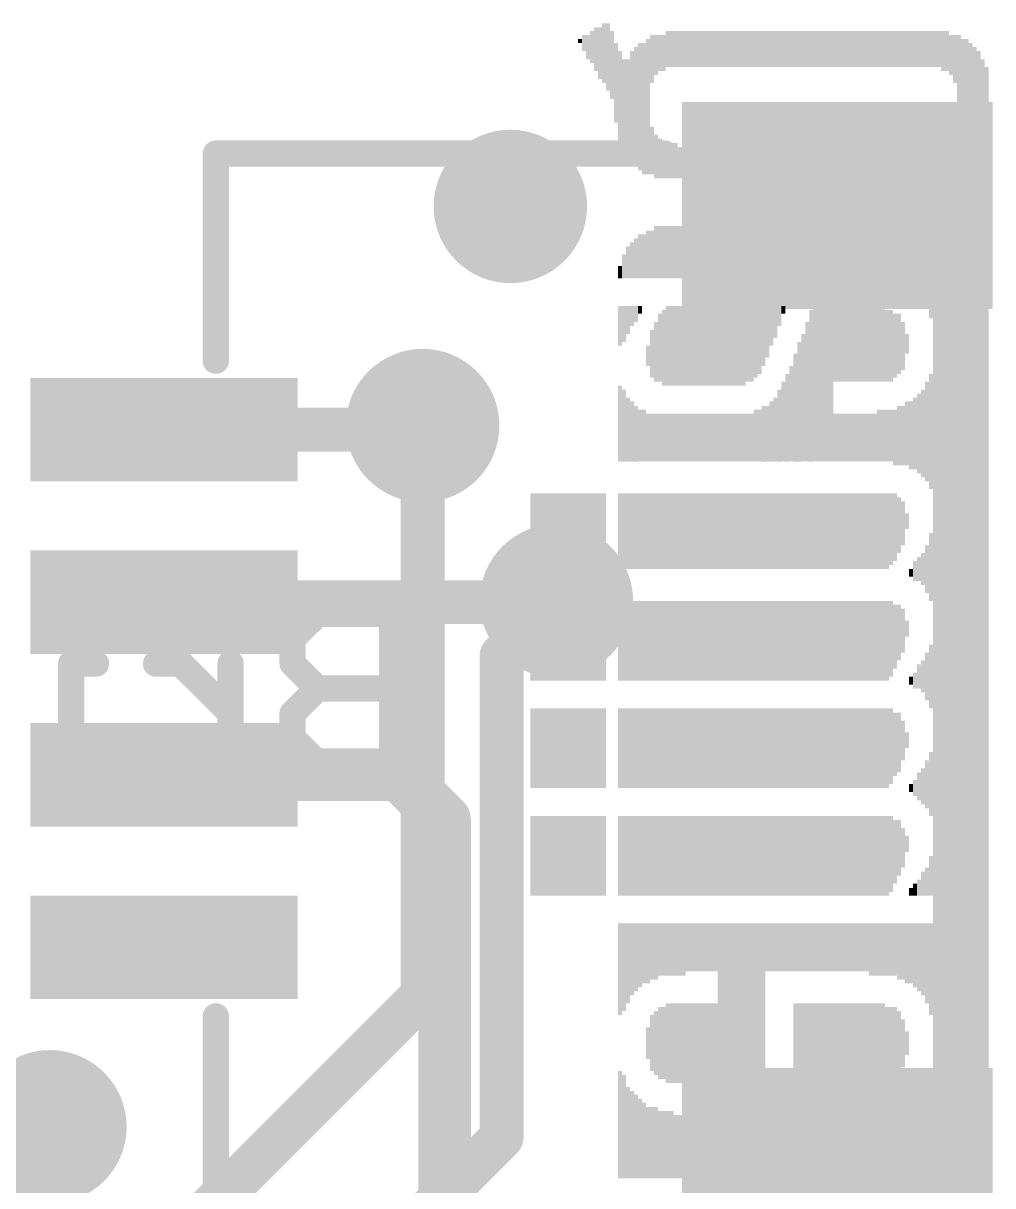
# Model space of a CAD drawing. Extents: x -9.1 to 30.1, y -12.8 to 22.4.
# Drawn here: x 14.39 to 20, y 4.42 to 11.16 of the extents above; entities that cross this region are included whole.
import ezdxf

# ---------------------------------------------------------------- set-up
doc = ezdxf.new("R2010")
doc.units = 0
for name, color, linetype in [('1', 12, 'CONTINUOUS'), ('16', 5, 'CONTINUOUS'), ('18', 110, 'CONTINUOUS'), ('21', 40, 'CONTINUOUS'), ('22', 6, 'CONTINUOUS')]:
    doc.layers.add(name, color=color, linetype=linetype)

# ---------------------------------------------------------------- blocks, each defined once
blk = doc.blocks.new('RECT')
blk.add_solid([(-0.5, -0.5), (0.5, -0.5), (-0.5, 0.5), (0.5, 0.5)])
blk = doc.blocks.new('ROUNDV')
at = {"const_width": 0.5}
blk.add_lwpolyline([(0, -0.25, 1), (0, 0.25, 1), (0, -0.25)], format="xyb", dxfattribs=at)

msp = doc.modelspace()

# ---------------------------------------------------------------- linework, layer by layer
at = {"layer": '1'}
for points, const_width in [([(16.6765, 8.8025), (15.2025, 8.8025)], 0.254), ([(16.7005, 8.8265), (16.6765, 8.8025)], 0.254), ([(15.2025, 7.8025), (17.4672, 7.8025)], 0.254), ([(17.4672, 7.8025), (17.4752, 7.8105)], 0.254), ([(16.5655, 6.8025), (15.2025, 6.8025)], 0.3048), ([(16.5655, 6.8025), (16.8275, 6.5405)], 0.3048), ([(16.8275, 6.5405), (16.8275, 1.7145)], 0.3048)]:
    msp.add_lwpolyline(points, dxfattribs=dict(at, const_width=const_width))
for points, const_width in [([(15.2025, 8.866, 1), (15.2025, 8.739)], 0.127), ([(16.6316, 8.8474, 1), (16.7214, 8.7576)], 0.127), ([(16.7454, 8.7816, 1), (16.6556, 8.8714)], 0.127), ([(16.6765, 8.739, 1), (16.6765, 8.866)], 0.127), ([(15.2025, 7.866, 1), (15.2025, 7.739)], 0.127), ([(17.4223, 7.8474, 1), (17.5121, 7.7576)], 0.127), ([(17.5201, 7.7656, 1), (17.4303, 7.8554)], 0.127), ([(17.4672, 7.739, 1), (17.4672, 7.866)], 0.127), ([(15.2025, 6.8787, 1), (15.2025, 6.7263)], 0.1524), ([(16.6194, 6.8564, 1), (16.5116, 6.7486)], 0.1524), ([(16.5655, 6.7263, 1), (16.5655, 6.8787)], 0.1524), ([(16.9037, 6.5405, 1), (16.7513, 6.5405)], 0.1524), ([(16.7736, 6.4866, 1), (16.8814, 6.5944)], 0.1524)]:
    msp.add_lwpolyline(points, format="xyb", dxfattribs=dict(at, const_width=const_width))
at = {"layer": '16', "const_width": 0.254}
for points in [[(16.7005, 5.5245), (16.7005, 8.8265)], [(17.4752, 7.8105), (17.1577, 7.493)], [(17.1577, 7.493), (17.1577, 4.7001)], [(9.5885, -1.5875), (16.7005, 5.5245)], [(17.1577, 4.7001), (11.3665, -1.0911)]]:
    msp.add_lwpolyline(points, dxfattribs=at)
at = {"layer": '16', "const_width": 0.127}
for points in [[(16.764, 8.8265, 1), (16.637, 8.8265)], [(17.5201, 7.7656, 1), (17.4303, 7.8554)], [(17.2212, 7.493, 1), (17.0942, 7.493)], [(17.1128, 7.5379, 1), (17.2026, 7.4481)], [(16.7454, 5.4796, 1), (16.6556, 5.5694)], [(16.637, 5.5245, 1), (16.764, 5.5245)], [(17.2026, 4.6552, 1), (17.1128, 4.745)], [(17.0942, 4.7001, 1), (17.2212, 4.7001)]]:
    msp.add_lwpolyline(points, format="xyb", dxfattribs=at)
at = {"layer": '21', "const_width": 0.1524}
for points in [[(15.5025, 9.2025), (15.5025, 10.4025)], [(15.5025, 10.4025), (18.1025, 10.4025)], [(19.8025, 5.2025), (19.8025, 9.4025)], [(15.5025, 4.3025), (15.5025, 5.4025)]]:
    msp.add_lwpolyline(points, dxfattribs=at)
at = {"layer": '21', "const_width": 0.0762}
for points in [[(15.5406, 10.4025, 1), (15.4644, 10.4025)], [(15.5025, 10.4406, 1), (15.5025, 10.3644)], [(18.1025, 10.3644, 1), (18.1025, 10.4406)], [(19.8406, 9.4025, 1), (19.7644, 9.4025)], [(15.4644, 9.2025, 1), (15.5406, 9.2025)], [(15.5406, 5.4025, 1), (15.4644, 5.4025)], [(19.7644, 5.2025, 1), (19.8406, 5.2025)]]:
    msp.add_lwpolyline(points, format="xyb", dxfattribs=at)
at = {"layer": '22', "const_width": 0.1524}
for points in [[(14.6645, 7.8791), (14.6645, 7.735)], [(16.0915, 7.735), (15.9474, 7.591)], [(16.5237, 7.735), (16.0915, 7.735)], [(16.5237, 6.8707), (16.5237, 7.735)], [(15.9474, 7.591), (15.9474, 7.4469)], [(14.8085, 7.4469), (14.6645, 7.4469)], [(14.6645, 7.4469), (14.6645, 6.8707)], [(15.3, 7.4469), (15.156, 7.4469)], [(15.5881, 7.1588), (15.3, 7.4469)], [(15.5881, 6.8707), (15.5881, 7.4469)], [(15.9474, 7.4469), (16.0915, 7.3029)], [(16.0915, 7.3029), (15.9474, 7.1588)], [(16.5237, 7.3029), (16.0915, 7.3029)], [(15.9474, 7.1588), (15.9474, 7.0148)], [(15.9474, 7.0148), (16.0915, 6.8707)], [(14.8085, 6.8707), (14.5204, 6.8707)], [(16.0915, 6.8707), (16.5237, 6.8707)]]:
    msp.add_lwpolyline(points, dxfattribs=at)
at = {"layer": '22', "const_width": 0.0762}
for points in [[(14.7026, 7.8791, 1), (14.6264, 7.8791)], [(14.6264, 7.735, 1), (14.7026, 7.735)], [(16.0915, 7.7731, 1), (16.0915, 7.6969)], [(16.1184, 7.7081, 1), (16.0645, 7.762)], [(16.5618, 7.735, 1), (16.4856, 7.735)], [(16.5237, 7.6969, 1), (16.5237, 7.7731)], [(15.9855, 7.591, 1), (15.9093, 7.591)], [(15.9205, 7.6179, 1), (15.9744, 7.564)], [(14.6645, 7.485, 1), (14.6645, 7.4088)], [(14.7026, 7.4469, 1), (14.6264, 7.4469)], [(14.8085, 7.4088, 1), (14.8085, 7.485)], [(15.156, 7.485, 1), (15.156, 7.4088)], [(15.327, 7.4739, 1), (15.2731, 7.42)], [(15.3, 7.4088, 1), (15.3, 7.485)], [(15.6262, 7.4469, 1), (15.55, 7.4469)], [(15.9744, 7.4739, 1), (15.9205, 7.42)], [(15.9093, 7.4469, 1), (15.9855, 7.4469)], [(16.0915, 7.341, 1), (16.0915, 7.2648)], [(16.1184, 7.2759, 1), (16.0645, 7.3298)], [(16.0645, 7.2759, 1), (16.1184, 7.3298)], [(16.5237, 7.2648, 1), (16.5237, 7.341)], [(15.5612, 7.1319, 1), (15.6151, 7.1858)], [(15.9855, 7.1588, 1), (15.9093, 7.1588)], [(15.9205, 7.1858, 1), (15.9744, 7.1319)], [(15.9744, 7.0417, 1), (15.9205, 6.9878)], [(15.9093, 7.0148, 1), (15.9855, 7.0148)], [(14.5204, 6.9088, 1), (14.5204, 6.8326)], [(14.8085, 6.8326, 1), (14.8085, 6.9088)], [(16.0915, 6.9088, 1), (16.0915, 6.8326)], [(16.5237, 6.8326, 1), (16.5237, 6.9088)], [(14.6264, 6.8707, 1), (14.7026, 6.8707)], [(15.55, 6.8707, 1), (15.6262, 6.8707)], [(16.0645, 6.8438, 1), (16.1184, 6.8976)], [(16.4856, 6.8707, 1), (16.5618, 6.8707)]]:
    msp.add_lwpolyline(points, format="xyb", dxfattribs=at)

# ---------------------------------------------------------------- block references
at = {"layer": '1', "rotation": 180}
for p, xscale, yscale in [((19.1025, 10.1025), 1.8, 1.2), ((15.2025, 8.8025), 1.55, 0.6), ((15.2025, 7.8025), 1.55, 0.6), ((15.2025, 6.8025), 1.55, 0.6), ((15.2025, 5.8025), 1.55, 0.6), ((19.1025, 4.5025), 1.8, 1.2)]:
    msp.add_blockref('RECT', p, dxfattribs=dict(at, xscale=xscale, yscale=yscale))
at = {"layer": '18', "xscale": 0.889, "yscale": 0.889}
for p in [(17.2085, 10.0965), (17.2085, 10.0965), (16.7005, 8.8265), (16.7005, 8.8265), (17.4752, 7.8105), (17.4752, 7.8105), (14.5415, 4.7625), (14.5415, 4.7625)]:
    msp.add_blockref('ROUNDV', p, dxfattribs=at)
at = {"layer": '22', "rotation": 90}
for p, xscale, yscale in [((17.7049, 11.0084), 0.254, 0.0231), ((17.7281, 10.9855), 0.2997, 0.0231), ((17.7512, 10.9855), 0.3454, 0.0231), ((17.7743, 10.9626), 0.3912, 0.0231), ((17.6125, 11.0554), 0.0229, 0.0231), ((17.6356, 11.0439), 0.0914, 0.0231), ((17.6587, 11.0198), 0.1397, 0.0231), ((17.6818, 11.0198), 0.1854, 0.0231), ((17.7974, 10.9157), 0.3937, 0.0231), ((18.0052, 10.6744), 0.7849, 0.0231), ((18.0283, 10.9512), 0.2769, 0.0231), ((18.0514, 10.9741), 0.2311, 0.0231), ((18.0745, 10.9855), 0.2083, 0.0231), ((18.0975, 10.9855), 0.2083, 0.0229), ((18.1205, 11.0084), 0.2083, 0.0231), ((18.1436, 11.0084), 0.2083, 0.0231), ((18.1667, 11.0084), 0.2083, 0.0231), ((18.1898, 11.0084), 0.2083, 0.0231), ((18.2129, 11.0084), 0.2083, 0.0231), ((18.2361, 11.0084), 0.2083, 0.0231), ((18.2592, 11.0084), 0.2083, 0.0231), ((18.2823, 11.0084), 0.2083, 0.0231), ((18.3054, 11.0084), 0.2083, 0.0231), ((18.3285, 11.0084), 0.2083, 0.0231), ((18.3515, 11.0084), 0.2083, 0.0229), ((18.3745, 11.0084), 0.2083, 0.0231), ((18.3976, 11.0084), 0.2083, 0.0231), ((18.4207, 11.0084), 0.2083, 0.0231), ((18.4438, 11.0084), 0.2083, 0.0231), ((18.4669, 11.0084), 0.2083, 0.0231), ((18.4901, 11.0084), 0.2083, 0.0231), ((18.5132, 11.0084), 0.2083, 0.0231), ((18.5363, 11.0084), 0.2083, 0.0231), ((18.5594, 11.0084), 0.2083, 0.0231), ((18.5825, 11.0084), 0.2083, 0.0231), ((18.6055, 11.0084), 0.2083, 0.0229), ((18.6285, 11.0084), 0.2083, 0.0231), ((18.6516, 11.0084), 0.2083, 0.0231), ((18.6747, 11.0084), 0.2083, 0.0231), ((18.6978, 11.0084), 0.2083, 0.0231), ((18.7209, 11.0084), 0.2083, 0.0231), ((18.7441, 11.0084), 0.2083, 0.0231), ((18.7672, 11.0084), 0.2083, 0.0231), ((18.7903, 11.0084), 0.2083, 0.0231), ((18.8134, 11.0084), 0.2083, 0.0231), ((18.8365, 11.0084), 0.2083, 0.0231), ((18.8595, 11.0084), 0.2083, 0.0229), ((18.8825, 11.0084), 0.2083, 0.0231), ((18.9056, 11.0084), 0.2083, 0.0231), ((18.9287, 11.0084), 0.2083, 0.0231), ((18.9518, 11.0084), 0.2083, 0.0231), ((18.9749, 11.0084), 0.2083, 0.0231), ((18.9981, 11.0084), 0.2083, 0.0231), ((19.0212, 11.0084), 0.2083, 0.0231), ((19.0443, 11.0084), 0.2083, 0.0231), ((19.0674, 11.0084), 0.2083, 0.0231), ((19.0905, 11.0084), 0.2083, 0.0231), ((19.1135, 11.0084), 0.2083, 0.0229), ((19.1365, 11.0084), 0.2083, 0.0231), ((19.1596, 11.0084), 0.2083, 0.0231), ((19.1827, 11.0084), 0.2083, 0.0231), ((19.2058, 11.0084), 0.2083, 0.0231), ((19.2289, 11.0084), 0.2083, 0.0231), ((19.2521, 11.0084), 0.2083, 0.0231), ((19.2752, 11.0084), 0.2083, 0.0231), ((19.2983, 11.0084), 0.2083, 0.0231), ((19.3214, 11.0084), 0.2083, 0.0231), ((19.3445, 11.0084), 0.2083, 0.0231), ((19.3675, 11.0084), 0.2083, 0.0229), ((19.3905, 11.0084), 0.2083, 0.0231), ((19.4136, 11.0084), 0.2083, 0.0231), ((19.4367, 11.0084), 0.2083, 0.0231), ((19.4598, 11.0084), 0.2083, 0.0231), ((19.4829, 11.0084), 0.2083, 0.0231), ((19.5061, 11.0084), 0.2083, 0.0231), ((19.5292, 11.0084), 0.2083, 0.0231), ((19.5523, 11.0084), 0.2083, 0.0231), ((19.5754, 11.0084), 0.2083, 0.0231), ((19.5985, 11.0084), 0.2083, 0.0231), ((19.6215, 11.0084), 0.2083, 0.0229), ((19.6445, 11.0084), 0.2083, 0.0231), ((19.6676, 11.0084), 0.2083, 0.0231), ((19.6907, 11.0084), 0.2083, 0.0231), ((19.7138, 10.9969), 0.2311, 0.0231), ((19.7369, 10.9969), 0.2311, 0.0231), ((19.7601, 10.9741), 0.2311, 0.0231), ((19.7832, 10.9512), 0.2769, 0.0231), ((19.8063, 10.6858), 0.8077, 0.0231), ((19.8294, 10.6858), 0.762, 0.0231), ((19.8525, 10.6858), 0.762, 0.0231), ((17.8205, 10.8128), 0.4623, 0.0231), ((17.8435, 10.7315), 0.5334, 0.0229), ((17.9127, 10.6744), 0.6477, 0.0231), ((17.9358, 10.6744), 0.6934, 0.0231), ((17.9589, 10.6744), 0.7391, 0.0231), ((17.9821, 10.6629), 0.762, 0.0231), ((19.8755, 10.6858), 0.7163, 0.0229), ((19.8985, 10.6858), 0.6706, 0.0231), ((19.9216, 10.6858), 0.6248, 0.0231), ((17.8665, 10.6731), 0.5537, 0.0231), ((17.8896, 10.6616), 0.5766, 0.0231), ((19.9447, 10.6731), 0.5537, 0.0231), ((19.9678, 10.6845), 0.4394, 0.0231), ((18.0283, 10.4204), 0.2769, 0.0231), ((18.0514, 10.3861), 0.254, 0.0231), ((19.7601, 10.3861), 0.254, 0.0231), ((19.7832, 10.4204), 0.2769, 0.0231), ((18.0745, 10.3746), 0.2311, 0.0231), ((18.0975, 10.3619), 0.2057, 0.0229), ((18.1205, 10.3619), 0.2057, 0.0231), ((18.1436, 10.3619), 0.2057, 0.0231), ((18.1667, 10.3619), 0.2057, 0.0231), ((19.6215, 10.3619), 0.2057, 0.0229), ((19.6445, 10.3619), 0.2057, 0.0231), ((19.6676, 10.3619), 0.2057, 0.0231), ((19.6907, 10.3619), 0.2057, 0.0231), ((19.7138, 10.3619), 0.2057, 0.0231), ((19.7369, 10.3746), 0.2311, 0.0231), ((18.1898, 10.3505), 0.1829, 0.0231), ((18.2129, 10.3505), 0.1829, 0.0231), ((18.2361, 10.3505), 0.1829, 0.0231), ((18.2592, 10.3505), 0.1829, 0.0231), ((18.2823, 10.3505), 0.1829, 0.0231), ((18.3054, 10.3505), 0.1829, 0.0231), ((18.3285, 10.3505), 0.1829, 0.0231), ((18.3515, 10.3505), 0.1829, 0.0229), ((18.3745, 10.3505), 0.1829, 0.0231), ((18.3976, 10.3505), 0.1829, 0.0231), ((18.4207, 10.3505), 0.1829, 0.0231), ((18.4438, 10.3505), 0.1829, 0.0231), ((18.4669, 10.3505), 0.1829, 0.0231), ((18.4901, 10.3505), 0.1829, 0.0231), ((18.5132, 10.3505), 0.1829, 0.0231), ((18.5363, 10.3505), 0.1829, 0.0231), ((18.5594, 10.3505), 0.1829, 0.0231), ((18.5825, 10.3505), 0.1829, 0.0231), ((18.6055, 10.3505), 0.1829, 0.0229), ((18.6285, 10.3505), 0.1829, 0.0231), ((18.6516, 10.3505), 0.1829, 0.0231), ((18.6747, 10.3505), 0.1829, 0.0231), ((18.6978, 10.3505), 0.1829, 0.0231), ((18.7209, 10.3505), 0.1829, 0.0231), ((18.7441, 10.3505), 0.1829, 0.0231), ((18.7672, 10.3505), 0.1829, 0.0231), ((18.7903, 10.3505), 0.1829, 0.0231), ((18.8134, 10.3505), 0.1829, 0.0231), ((18.8365, 10.3505), 0.1829, 0.0231), ((18.8595, 10.3505), 0.1829, 0.0229), ((18.8825, 10.3505), 0.1829, 0.0231), ((18.9056, 10.3505), 0.1829, 0.0231), ((18.9287, 10.3505), 0.1829, 0.0231), ((18.9518, 10.3505), 0.1829, 0.0231), ((18.9749, 10.3505), 0.1829, 0.0231), ((18.9981, 10.3505), 0.1829, 0.0231), ((19.0212, 10.3505), 0.1829, 0.0231), ((19.0443, 10.3505), 0.1829, 0.0231), ((19.0674, 10.3505), 0.1829, 0.0231), ((19.0905, 10.3505), 0.1829, 0.0231), ((19.1135, 10.3505), 0.1829, 0.0229), ((19.1365, 10.3505), 0.1829, 0.0231), ((19.1596, 10.3505), 0.1829, 0.0231), ((19.1827, 10.3505), 0.1829, 0.0231), ((19.2058, 10.3505), 0.1829, 0.0231), ((19.2289, 10.3505), 0.1829, 0.0231), ((19.2521, 10.3505), 0.1829, 0.0231), ((19.2752, 10.3505), 0.1829, 0.0231), ((19.2983, 10.3505), 0.1829, 0.0231), ((19.3214, 10.3505), 0.1829, 0.0231), ((19.3445, 10.3505), 0.1829, 0.0231), ((19.3675, 10.3505), 0.1829, 0.0229), ((19.3905, 10.3505), 0.1829, 0.0231), ((19.4136, 10.3505), 0.1829, 0.0231), ((19.4367, 10.3505), 0.1829, 0.0231), ((19.4598, 10.3505), 0.1829, 0.0231), ((19.4829, 10.3505), 0.1829, 0.0231), ((19.5061, 10.3505), 0.1829, 0.0231), ((19.5292, 10.3505), 0.1829, 0.0231), ((19.5523, 10.3505), 0.1829, 0.0231), ((19.5754, 10.3505), 0.1829, 0.0231), ((19.5985, 10.3505), 0.1829, 0.0231), ((18.0514, 9.8311), 0.3023, 0.0231), ((18.0745, 9.8311), 0.3023, 0.0231), ((18.0975, 9.8311), 0.3023, 0.0229), ((18.1205, 9.8311), 0.3023, 0.0231), ((18.1436, 9.8311), 0.3023, 0.0231), ((18.1667, 9.8311), 0.3023, 0.0231), ((18.1898, 9.8311), 0.3023, 0.0231), ((18.2129, 9.8311), 0.3023, 0.0231), ((18.2361, 9.8311), 0.3023, 0.0231), ((18.2592, 9.8311), 0.3023, 0.0231), ((18.2823, 9.8311), 0.3023, 0.0231), ((18.3054, 9.8311), 0.3023, 0.0231), ((18.3285, 9.8311), 0.3023, 0.0231), ((18.3515, 9.8311), 0.3023, 0.0229), ((18.3745, 9.8311), 0.3023, 0.0231), ((18.3976, 9.8311), 0.3023, 0.0231), ((18.4207, 9.8311), 0.3023, 0.0231), ((18.4438, 9.8311), 0.3023, 0.0231), ((18.4669, 9.8311), 0.3023, 0.0231), ((18.4901, 9.8311), 0.3023, 0.0231), ((18.5132, 9.8311), 0.3023, 0.0231), ((18.5363, 9.8311), 0.3023, 0.0231), ((18.5594, 9.8311), 0.3023, 0.0231), ((18.5825, 9.8311), 0.3023, 0.0231), ((18.6055, 9.8311), 0.3023, 0.0229), ((18.6285, 9.8311), 0.3023, 0.0231), ((18.6516, 9.8311), 0.3023, 0.0231), ((18.6747, 9.8311), 0.3023, 0.0231), ((18.6978, 9.8311), 0.3023, 0.0231), ((18.7209, 9.8311), 0.3023, 0.0231), ((18.7441, 9.8311), 0.3023, 0.0231), ((18.7672, 9.8311), 0.3023, 0.0231), ((18.7903, 9.8311), 0.3023, 0.0231), ((18.8134, 9.8311), 0.3023, 0.0231), ((18.8365, 9.8311), 0.3023, 0.0231), ((18.8595, 9.8311), 0.3023, 0.0229), ((18.8825, 9.8311), 0.3023, 0.0231), ((18.9056, 9.8311), 0.3023, 0.0231), ((18.9287, 9.8311), 0.3023, 0.0231), ((18.9518, 9.8311), 0.3023, 0.0231), ((18.9749, 9.8311), 0.3023, 0.0231), ((18.9981, 9.8311), 0.3023, 0.0231), ((19.0212, 9.8311), 0.3023, 0.0231), ((19.0443, 9.8311), 0.3023, 0.0231), ((19.0674, 9.8311), 0.3023, 0.0231), ((19.0905, 9.8311), 0.3023, 0.0231), ((19.1135, 9.8311), 0.3023, 0.0229), ((19.1365, 9.8311), 0.3023, 0.0231), ((19.1596, 9.8311), 0.3023, 0.0231), ((19.1827, 9.8311), 0.3023, 0.0231), ((19.2058, 9.8311), 0.3023, 0.0231), ((19.2289, 9.8311), 0.3023, 0.0231), ((19.2521, 9.8311), 0.3023, 0.0231), ((19.2752, 9.8311), 0.3023, 0.0231), ((19.2983, 9.8311), 0.3023, 0.0231), ((19.3214, 9.8311), 0.3023, 0.0231), ((19.3445, 9.8311), 0.3023, 0.0231), ((19.3675, 9.8311), 0.3023, 0.0229), ((19.3905, 9.8311), 0.3023, 0.0231), ((19.4136, 9.8196), 0.3251, 0.0231), ((19.4367, 9.8196), 0.3251, 0.0231), ((19.4598, 9.8196), 0.3251, 0.0231), ((19.4829, 9.8082), 0.348, 0.0231), ((19.5061, 9.8082), 0.348, 0.0231), ((19.5292, 9.7968), 0.3708, 0.0231), ((19.5523, 9.7968), 0.3708, 0.0231), ((19.5754, 9.7854), 0.3937, 0.0231), ((19.5985, 9.7625), 0.4394, 0.0231), ((19.6215, 9.7511), 0.4623, 0.0229), ((19.6445, 9.7155), 0.5334, 0.0231), ((19.6676, 7.2225), 5.5194, 0.0231), ((19.6907, 7.2225), 5.5194, 0.0231), ((19.7138, 7.2225), 5.5194, 0.0231), ((19.7369, 7.2225), 5.5194, 0.0231), ((19.7601, 7.2225), 5.5194, 0.0231), ((17.9358, 9.7955), 0.2311, 0.0231), ((17.9589, 9.8069), 0.254, 0.0231), ((17.9821, 9.8069), 0.254, 0.0231), ((18.0052, 9.8184), 0.2769, 0.0231), ((18.0283, 9.8184), 0.2769, 0.0231), ((19.7832, 7.2098), 5.494, 0.0231), ((19.8063, 7.2098), 5.494, 0.0231), ((19.8294, 7.1984), 5.4712, 0.0231), ((19.8525, 7.1984), 5.4712, 0.0231), ((19.8755, 7.1869), 5.4483, 0.0229), ((17.8896, 9.7727), 0.1854, 0.0231), ((17.9127, 9.7841), 0.2083, 0.0231), ((19.8985, 7.1755), 5.4254, 0.0231), ((19.9216, 7.1641), 5.4026, 0.0231), ((17.8665, 9.7498), 0.1397, 0.0231), ((19.9447, 7.1412), 5.3569, 0.0231), ((17.8435, 9.7155), 0.0711, 0.0229), ((19.9678, 7.1069), 5.2883, 0.0231), ((17.8435, 9.4044), 0.2311, 0.0229), ((17.8665, 9.4158), 0.2083, 0.0231), ((17.8896, 9.4386), 0.1626, 0.0231), ((17.9127, 9.4615), 0.1168, 0.0231), ((17.9358, 9.4729), 0.094, 0.0231), ((17.9589, 9.4971), 0.0457, 0.0231), ((18.1205, 9.2888), 0.4623, 0.0231), ((18.1436, 9.2888), 0.4623, 0.0231), ((18.1667, 9.2888), 0.4623, 0.0231), ((18.1898, 9.2888), 0.4623, 0.0231), ((18.2129, 9.2888), 0.4623, 0.0231), ((18.2361, 9.2888), 0.4623, 0.0231), ((18.2592, 9.2888), 0.4623, 0.0231), ((18.2823, 9.2888), 0.4623, 0.0231), ((18.3054, 9.2888), 0.4623, 0.0231), ((18.3285, 9.2888), 0.4623, 0.0231), ((18.3515, 9.2888), 0.4623, 0.0229), ((18.3745, 9.2888), 0.4623, 0.0231), ((18.3976, 9.2888), 0.4623, 0.0231), ((18.4207, 9.2888), 0.4623, 0.0231), ((18.4438, 9.2888), 0.4623, 0.0231), ((18.4669, 9.2888), 0.4623, 0.0231), ((18.4901, 9.2888), 0.4623, 0.0231), ((18.5132, 9.2888), 0.4623, 0.0231), ((18.5363, 9.2888), 0.4623, 0.0231), ((18.5594, 9.2888), 0.4623, 0.0231), ((18.5825, 9.3002), 0.4394, 0.0231), ((18.6055, 9.3002), 0.4394, 0.0229), ((18.6285, 9.3116), 0.4166, 0.0231), ((18.6516, 9.3231), 0.3937, 0.0231), ((18.6747, 9.3459), 0.348, 0.0231), ((18.6978, 9.3701), 0.2997, 0.0231), ((18.7209, 9.4044), 0.2311, 0.0231), ((18.7441, 9.4272), 0.1854, 0.0231), ((18.7672, 9.4615), 0.1168, 0.0231), ((18.7903, 9.4971), 0.0457, 0.0231), ((18.9749, 9.0691), 0.9017, 0.0231), ((18.9981, 9.0691), 0.9017, 0.0231), ((19.0212, 9.0691), 0.9017, 0.0231), ((19.0443, 9.0691), 0.9017, 0.0231), ((19.0674, 9.0691), 0.9017, 0.0231), ((19.0905, 9.3002), 0.4394, 0.0231), ((19.1135, 9.3002), 0.4394, 0.0229), ((19.1365, 9.3002), 0.4394, 0.0231), ((19.1596, 9.3002), 0.4394, 0.0231), ((19.1827, 9.3002), 0.4394, 0.0231), ((19.2058, 9.3002), 0.4394, 0.0231), ((19.2289, 9.3002), 0.4394, 0.0231), ((19.2521, 9.3002), 0.4394, 0.0231), ((19.2752, 9.3002), 0.4394, 0.0231), ((19.2983, 9.3002), 0.4394, 0.0231), ((19.3214, 9.3002), 0.4394, 0.0231), ((19.3445, 9.3002), 0.4394, 0.0231), ((19.3675, 9.3002), 0.4394, 0.0229), ((18.0745, 9.2774), 0.3937, 0.0231), ((18.0975, 9.2774), 0.4394, 0.0229), ((18.9518, 9.0576), 0.8788, 0.0231), ((19.3905, 9.2888), 0.4166, 0.0231), ((19.4136, 9.2888), 0.4166, 0.0231), ((19.4367, 9.2888), 0.3708, 0.0231), ((19.4598, 9.3002), 0.348, 0.0231), ((18.0283, 9.2418), 0.2769, 0.0231), ((18.0514, 9.2532), 0.3454, 0.0231), ((18.9287, 9.0221), 0.8077, 0.0231), ((19.4829, 9.2875), 0.2769, 0.0231), ((18.8825, 8.9649), 0.6934, 0.0231), ((18.9056, 8.9878), 0.7391, 0.0231), ((19.5061, 9.3002), 0.1143, 0.0231), ((18.0052, 9.2304), 0.1168, 0.0231), ((18.8595, 8.9306), 0.6248, 0.0229), ((18.8365, 8.8951), 0.5537, 0.0231), ((18.8134, 8.8722), 0.508, 0.0231), ((19.6445, 8.7922), 0.668, 0.0231), ((17.8435, 8.8379), 0.4394, 0.0229), ((17.8665, 8.8265), 0.4166, 0.0231), ((18.7672, 8.8265), 0.4166, 0.0231), ((18.7903, 8.8494), 0.4623, 0.0231), ((19.5985, 8.7808), 0.508, 0.0231), ((19.6215, 8.7922), 0.5766, 0.0229), ((17.8896, 8.8036), 0.3708, 0.0231), ((17.9127, 8.7922), 0.348, 0.0231), ((18.7209, 8.7922), 0.348, 0.0231), ((18.7441, 8.8036), 0.3708, 0.0231), ((19.5061, 8.7808), 0.3708, 0.0231), ((19.5292, 8.7694), 0.3937, 0.0231), ((19.5523, 8.7808), 0.4166, 0.0231), ((19.5754, 8.7808), 0.4623, 0.0231), ((17.9358, 8.7795), 0.3226, 0.0231), ((17.9589, 8.7681), 0.2997, 0.0231), ((17.9821, 8.7681), 0.2997, 0.0231), ((18.0052, 8.7567), 0.2769, 0.0231), ((18.0283, 8.7567), 0.2769, 0.0231), ((18.0514, 8.7567), 0.2769, 0.0231), ((18.0745, 8.7567), 0.2769, 0.0231), ((18.0975, 8.7567), 0.2769, 0.0229), ((18.1205, 8.7567), 0.2769, 0.0231), ((18.1436, 8.7567), 0.2769, 0.0231), ((18.1667, 8.7567), 0.2769, 0.0231), ((18.1898, 8.7567), 0.2769, 0.0231), ((18.2129, 8.7567), 0.2769, 0.0231), ((18.2361, 8.7567), 0.2769, 0.0231), ((18.2592, 8.7567), 0.2769, 0.0231), ((18.2823, 8.7567), 0.2769, 0.0231), ((18.3054, 8.7567), 0.2769, 0.0231), ((18.3285, 8.7567), 0.2769, 0.0231), ((18.3515, 8.7567), 0.2769, 0.0229), ((18.3745, 8.7567), 0.2769, 0.0231), ((18.3976, 8.7567), 0.2769, 0.0231), ((18.4207, 8.7567), 0.2769, 0.0231), ((18.4438, 8.7567), 0.2769, 0.0231), ((18.4669, 8.7567), 0.2769, 0.0231), ((18.4901, 8.7567), 0.2769, 0.0231), ((18.5132, 8.7567), 0.2769, 0.0231), ((18.5363, 8.7567), 0.2769, 0.0231), ((18.5594, 8.7567), 0.2769, 0.0231), ((18.5825, 8.7567), 0.2769, 0.0231), ((18.6055, 8.7567), 0.2769, 0.0229), ((18.6285, 8.7681), 0.2997, 0.0231), ((18.6516, 8.7681), 0.2997, 0.0231), ((18.6747, 8.7795), 0.3226, 0.0231), ((18.6978, 8.7795), 0.3226, 0.0231), ((19.0905, 8.7567), 0.2769, 0.0231), ((19.1135, 8.7567), 0.2769, 0.0229), ((19.1365, 8.7567), 0.2769, 0.0231), ((19.1596, 8.7567), 0.2769, 0.0231), ((19.1827, 8.7567), 0.2769, 0.0231), ((19.2058, 8.7567), 0.2769, 0.0231), ((19.2289, 8.7567), 0.2769, 0.0231), ((19.2521, 8.7567), 0.2769, 0.0231), ((19.2752, 8.7567), 0.2769, 0.0231), ((19.2983, 8.7567), 0.2769, 0.0231), ((19.3214, 8.7567), 0.2769, 0.0231), ((19.3445, 8.7681), 0.2997, 0.0231), ((19.3675, 8.7681), 0.2997, 0.0229), ((19.3905, 8.7681), 0.2997, 0.0231), ((19.4136, 8.7681), 0.2997, 0.0231), ((19.4367, 8.7567), 0.3226, 0.0231), ((19.4598, 8.7681), 0.3454, 0.0231), ((19.4829, 8.7681), 0.3454, 0.0231), ((17.3355, 8.2144), 0.4369, 0.0229), ((17.3585, 8.2144), 0.4369, 0.0231), ((17.3816, 8.2144), 0.4369, 0.0231), ((17.4047, 8.2144), 0.4369, 0.0231), ((17.4278, 8.2144), 0.4369, 0.0231), ((17.4509, 8.2144), 0.4369, 0.0231), ((17.4741, 8.2144), 0.4369, 0.0231), ((17.4972, 8.2144), 0.4369, 0.0231), ((17.5203, 8.2144), 0.4369, 0.0231), ((17.5434, 8.2144), 0.4369, 0.0231), ((17.5665, 8.2144), 0.4369, 0.0231), ((17.5895, 8.2144), 0.4369, 0.0229), ((17.6125, 8.2144), 0.4369, 0.0231), ((17.6356, 8.2144), 0.4369, 0.0231), ((17.6587, 8.2144), 0.4369, 0.0231), ((17.6818, 8.2144), 0.4369, 0.0231), ((17.7049, 8.2144), 0.4369, 0.0231), ((17.7281, 8.2144), 0.4369, 0.0231), ((17.7512, 8.2144), 0.4369, 0.0231), ((17.8435, 8.2144), 0.4369, 0.0229), ((17.8665, 8.2144), 0.4369, 0.0231), ((17.8896, 8.2144), 0.4369, 0.0231), ((17.9127, 8.2144), 0.4369, 0.0231), ((17.9358, 8.2144), 0.4369, 0.0231), ((17.9589, 8.2144), 0.4369, 0.0231), ((17.9821, 8.2144), 0.4369, 0.0231), ((18.0052, 8.2144), 0.4369, 0.0231), ((18.0283, 8.2144), 0.4369, 0.0231), ((18.0514, 8.2144), 0.4369, 0.0231), ((18.0745, 8.2144), 0.4369, 0.0231), ((18.0975, 8.2144), 0.4369, 0.0229), ((18.1205, 8.2144), 0.4369, 0.0231), ((18.1436, 8.2144), 0.4369, 0.0231), ((18.1667, 8.2144), 0.4369, 0.0231), ((18.1898, 8.2144), 0.4369, 0.0231), ((18.2129, 8.2144), 0.4369, 0.0231), ((18.2361, 8.2144), 0.4369, 0.0231), ((18.2592, 8.2144), 0.4369, 0.0231), ((18.2823, 8.2144), 0.4369, 0.0231), ((18.3054, 8.2144), 0.4369, 0.0231), ((18.3285, 8.2144), 0.4369, 0.0231), ((18.3515, 8.2144), 0.4369, 0.0229), ((18.3745, 8.2144), 0.4369, 0.0231), ((18.3976, 8.2144), 0.4369, 0.0231), ((18.4207, 8.2144), 0.4369, 0.0231), ((18.4438, 8.2144), 0.4369, 0.0231), ((18.4669, 8.2144), 0.4369, 0.0231), ((18.4901, 8.2144), 0.4369, 0.0231), ((18.5132, 8.2144), 0.4369, 0.0231), ((18.5363, 8.2144), 0.4369, 0.0231), ((18.5594, 8.2144), 0.4369, 0.0231), ((18.5825, 8.2144), 0.4369, 0.0231), ((18.6055, 8.2144), 0.4369, 0.0229), ((18.6285, 8.2144), 0.4369, 0.0231), ((18.6516, 8.2144), 0.4369, 0.0231), ((18.6747, 8.2144), 0.4369, 0.0231), ((18.6978, 8.2144), 0.4369, 0.0231), ((18.7209, 8.2144), 0.4369, 0.0231), ((18.7441, 8.2144), 0.4369, 0.0231), ((18.7672, 8.2144), 0.4369, 0.0231), ((18.7903, 8.2144), 0.4369, 0.0231), ((18.8134, 8.2144), 0.4369, 0.0231), ((18.8365, 8.2144), 0.4369, 0.0231), ((18.8595, 8.2144), 0.4369, 0.0229), ((18.8825, 8.2144), 0.4369, 0.0231), ((18.9056, 8.2144), 0.4369, 0.0231), ((18.9287, 8.2144), 0.4369, 0.0231), ((18.9518, 8.2144), 0.4369, 0.0231), ((18.9749, 8.2144), 0.4369, 0.0231), ((18.9981, 8.2144), 0.4369, 0.0231), ((19.0212, 8.2144), 0.4369, 0.0231), ((19.0443, 8.2144), 0.4369, 0.0231), ((19.0674, 8.2144), 0.4369, 0.0231), ((19.0905, 8.2144), 0.4369, 0.0231), ((19.1135, 8.2144), 0.4369, 0.0229), ((19.1365, 8.2144), 0.4369, 0.0231), ((19.1596, 8.2144), 0.4369, 0.0231), ((19.1827, 8.2144), 0.4369, 0.0231), ((19.2058, 8.2144), 0.4369, 0.0231), ((19.2289, 8.2144), 0.4369, 0.0231), ((19.2521, 8.2144), 0.4369, 0.0231), ((19.2752, 8.2144), 0.4369, 0.0231), ((19.2983, 8.2144), 0.4369, 0.0231), ((19.3214, 8.2144), 0.4369, 0.0231), ((19.3445, 8.2144), 0.4369, 0.0231), ((19.3675, 8.2144), 0.4369, 0.0229), ((19.3905, 8.2144), 0.4369, 0.0231), ((19.4136, 8.2258), 0.414, 0.0231), ((19.4367, 8.2372), 0.3912, 0.0231), ((19.4598, 8.2486), 0.3226, 0.0231), ((19.4829, 8.2601), 0.254, 0.0231), ((19.5061, 8.2728), 0.0914, 0.0231), ((19.6445, 8.0074), 0.3937, 0.0231), ((19.5985, 7.9947), 0.1854, 0.0231), ((19.6215, 7.9947), 0.2769, 0.0229), ((19.5523, 7.9832), 0.1168, 0.0231), ((19.5754, 7.9947), 0.1397, 0.0231), ((19.5292, 7.9731), 0.0457, 0.0231), ((17.3355, 7.5794), 0.4623, 0.0229), ((17.3585, 7.5794), 0.4623, 0.0231), ((17.3816, 7.5794), 0.4623, 0.0231), ((17.4047, 7.5794), 0.4623, 0.0231), ((17.4278, 7.5794), 0.4623, 0.0231), ((17.4509, 7.5794), 0.4623, 0.0231), ((17.4741, 7.5794), 0.4623, 0.0231), ((17.4972, 7.5794), 0.4623, 0.0231), ((17.5203, 7.5794), 0.4623, 0.0231), ((17.5434, 7.5794), 0.4623, 0.0231), ((17.5665, 7.5794), 0.4623, 0.0231), ((17.5895, 7.5794), 0.4623, 0.0229), ((17.6125, 7.5794), 0.4623, 0.0231), ((17.6356, 7.5794), 0.4623, 0.0231), ((17.6587, 7.5794), 0.4623, 0.0231), ((17.6818, 7.5794), 0.4623, 0.0231), ((17.7049, 7.5794), 0.4623, 0.0231), ((17.7281, 7.5794), 0.4623, 0.0231), ((17.7512, 7.5794), 0.4623, 0.0231), ((17.8435, 7.5794), 0.4623, 0.0229), ((17.8665, 7.5794), 0.4623, 0.0231), ((17.8896, 7.5794), 0.4623, 0.0231), ((17.9127, 7.5794), 0.4623, 0.0231), ((17.9358, 7.5794), 0.4623, 0.0231), ((17.9589, 7.5794), 0.4623, 0.0231), ((17.9821, 7.5794), 0.4623, 0.0231), ((18.0052, 7.5794), 0.4623, 0.0231), ((18.0283, 7.5794), 0.4623, 0.0231), ((18.0514, 7.5794), 0.4623, 0.0231), ((18.0745, 7.5794), 0.4623, 0.0231), ((18.0975, 7.5794), 0.4623, 0.0229), ((18.1205, 7.5794), 0.4623, 0.0231), ((18.1436, 7.5794), 0.4623, 0.0231), ((18.1667, 7.5794), 0.4623, 0.0231), ((18.1898, 7.5794), 0.4623, 0.0231), ((18.2129, 7.5794), 0.4623, 0.0231), ((18.2361, 7.5794), 0.4623, 0.0231), ((18.2592, 7.5794), 0.4623, 0.0231), ((18.2823, 7.5794), 0.4623, 0.0231), ((18.3054, 7.5794), 0.4623, 0.0231), ((18.3285, 7.5794), 0.4623, 0.0231), ((18.3515, 7.5794), 0.4623, 0.0229), ((18.3745, 7.5794), 0.4623, 0.0231), ((18.3976, 7.5794), 0.4623, 0.0231), ((18.4207, 7.5794), 0.4623, 0.0231), ((18.4438, 7.5794), 0.4623, 0.0231), ((18.4669, 7.5794), 0.4623, 0.0231), ((18.4901, 7.5794), 0.4623, 0.0231), ((18.5132, 7.5794), 0.4623, 0.0231), ((18.5363, 7.5794), 0.4623, 0.0231), ((18.5594, 7.5794), 0.4623, 0.0231), ((18.5825, 7.5794), 0.4623, 0.0231), ((18.6055, 7.5794), 0.4623, 0.0229), ((18.6285, 7.5794), 0.4623, 0.0231), ((18.6516, 7.5794), 0.4623, 0.0231), ((18.6747, 7.5794), 0.4623, 0.0231), ((18.6978, 7.5794), 0.4623, 0.0231), ((18.7209, 7.5794), 0.4623, 0.0231), ((18.7441, 7.5794), 0.4623, 0.0231), ((18.7672, 7.5794), 0.4623, 0.0231), ((18.7903, 7.5794), 0.4623, 0.0231), ((18.8134, 7.5794), 0.4623, 0.0231), ((18.8365, 7.5794), 0.4623, 0.0231), ((18.8595, 7.5794), 0.4623, 0.0229), ((18.8825, 7.5794), 0.4623, 0.0231), ((18.9056, 7.5794), 0.4623, 0.0231), ((18.9287, 7.5794), 0.4623, 0.0231), ((18.9518, 7.5794), 0.4623, 0.0231), ((18.9749, 7.5794), 0.4623, 0.0231), ((18.9981, 7.5794), 0.4623, 0.0231), ((19.0212, 7.5794), 0.4623, 0.0231), ((19.0443, 7.5794), 0.4623, 0.0231), ((19.0674, 7.5794), 0.4623, 0.0231), ((19.0905, 7.5794), 0.4623, 0.0231), ((19.1135, 7.5794), 0.4623, 0.0229), ((19.1365, 7.5794), 0.4623, 0.0231), ((19.1596, 7.5794), 0.4623, 0.0231), ((19.1827, 7.5794), 0.4623, 0.0231), ((19.2058, 7.5794), 0.4623, 0.0231), ((19.2289, 7.5794), 0.4623, 0.0231), ((19.2521, 7.5794), 0.4623, 0.0231), ((19.2752, 7.5794), 0.4623, 0.0231), ((19.2983, 7.5794), 0.4623, 0.0231), ((19.3214, 7.5794), 0.4623, 0.0231), ((19.3445, 7.5794), 0.4623, 0.0231), ((19.3675, 7.5794), 0.4623, 0.0229), ((19.3905, 7.5794), 0.4623, 0.0231), ((19.4136, 7.5908), 0.4394, 0.0231), ((19.4367, 7.6022), 0.3708, 0.0231), ((19.4598, 7.6264), 0.3226, 0.0231), ((19.4829, 7.6378), 0.254, 0.0231), ((19.5061, 7.6492), 0.094, 0.0231), ((19.6445, 7.3723), 0.3683, 0.0231), ((19.6215, 7.3723), 0.2769, 0.0229), ((19.5754, 7.3723), 0.1397, 0.0231), ((19.5985, 7.3723), 0.1854, 0.0231), ((19.5292, 7.3482), 0.0457, 0.0231), ((19.5523, 7.3482), 0.0914, 0.0231), ((17.3355, 6.9571), 0.4623, 0.0229), ((17.3585, 6.9571), 0.4623, 0.0231), ((17.3816, 6.9571), 0.4623, 0.0231), ((17.4047, 6.9571), 0.4623, 0.0231), ((17.4278, 6.9571), 0.4623, 0.0231), ((17.4509, 6.9571), 0.4623, 0.0231), ((17.4741, 6.9571), 0.4623, 0.0231), ((17.4972, 6.9571), 0.4623, 0.0231), ((17.5203, 6.9571), 0.4623, 0.0231), ((17.5434, 6.9571), 0.4623, 0.0231), ((17.5665, 6.9571), 0.4623, 0.0231), ((17.5895, 6.9571), 0.4623, 0.0229), ((17.6125, 6.9571), 0.4623, 0.0231), ((17.6356, 6.9571), 0.4623, 0.0231), ((17.6587, 6.9571), 0.4623, 0.0231), ((17.6818, 6.9571), 0.4623, 0.0231), ((17.7049, 6.9571), 0.4623, 0.0231), ((17.7281, 6.9571), 0.4623, 0.0231), ((17.7512, 6.9571), 0.4623, 0.0231), ((17.8435, 6.9571), 0.4623, 0.0229), ((17.8665, 6.9571), 0.4623, 0.0231), ((17.8896, 6.9571), 0.4623, 0.0231), ((17.9127, 6.9571), 0.4623, 0.0231), ((17.9358, 6.9571), 0.4623, 0.0231), ((17.9589, 6.9571), 0.4623, 0.0231), ((17.9821, 6.9571), 0.4623, 0.0231), ((18.0052, 6.9571), 0.4623, 0.0231), ((18.0283, 6.9571), 0.4623, 0.0231), ((18.0514, 6.9571), 0.4623, 0.0231), ((18.0745, 6.9571), 0.4623, 0.0231), ((18.0975, 6.9571), 0.4623, 0.0229), ((18.1205, 6.9571), 0.4623, 0.0231), ((18.1436, 6.9571), 0.4623, 0.0231), ((18.1667, 6.9571), 0.4623, 0.0231), ((18.1898, 6.9571), 0.4623, 0.0231), ((18.2129, 6.9571), 0.4623, 0.0231), ((18.2361, 6.9571), 0.4623, 0.0231), ((18.2592, 6.9571), 0.4623, 0.0231), ((18.2823, 6.9571), 0.4623, 0.0231), ((18.3054, 6.9571), 0.4623, 0.0231), ((18.3285, 6.9571), 0.4623, 0.0231), ((18.3515, 6.9571), 0.4623, 0.0229), ((18.3745, 6.9571), 0.4623, 0.0231), ((18.3976, 6.9571), 0.4623, 0.0231), ((18.4207, 6.9571), 0.4623, 0.0231), ((18.4438, 6.9571), 0.4623, 0.0231), ((18.4669, 6.9571), 0.4623, 0.0231), ((18.4901, 6.9571), 0.4623, 0.0231), ((18.5132, 6.9571), 0.4623, 0.0231), ((18.5363, 6.9571), 0.4623, 0.0231), ((18.5594, 6.9571), 0.4623, 0.0231), ((18.5825, 6.9571), 0.4623, 0.0231), ((18.6055, 6.9571), 0.4623, 0.0229), ((18.6285, 6.9571), 0.4623, 0.0231), ((18.6516, 6.9571), 0.4623, 0.0231), ((18.6747, 6.9571), 0.4623, 0.0231), ((18.6978, 6.9571), 0.4623, 0.0231), ((18.7209, 6.9571), 0.4623, 0.0231), ((18.7441, 6.9571), 0.4623, 0.0231), ((18.7672, 6.9571), 0.4623, 0.0231), ((18.7903, 6.9571), 0.4623, 0.0231), ((18.8134, 6.9571), 0.4623, 0.0231), ((18.8365, 6.9571), 0.4623, 0.0231), ((18.8595, 6.9571), 0.4623, 0.0229), ((18.8825, 6.9571), 0.4623, 0.0231), ((18.9056, 6.9571), 0.4623, 0.0231), ((18.9287, 6.9571), 0.4623, 0.0231), ((18.9518, 6.9571), 0.4623, 0.0231), ((18.9749, 6.9571), 0.4623, 0.0231), ((18.9981, 6.9571), 0.4623, 0.0231), ((19.0212, 6.9571), 0.4623, 0.0231), ((19.0443, 6.9571), 0.4623, 0.0231), ((19.0674, 6.9571), 0.4623, 0.0231), ((19.0905, 6.9571), 0.4623, 0.0231), ((19.1135, 6.9571), 0.4623, 0.0229), ((19.1365, 6.9571), 0.4623, 0.0231), ((19.1596, 6.9571), 0.4623, 0.0231), ((19.1827, 6.9571), 0.4623, 0.0231), ((19.2058, 6.9571), 0.4623, 0.0231), ((19.2289, 6.9571), 0.4623, 0.0231), ((19.2521, 6.9571), 0.4623, 0.0231), ((19.2752, 6.9571), 0.4623, 0.0231), ((19.2983, 6.9571), 0.4623, 0.0231), ((19.3214, 6.9571), 0.4623, 0.0231), ((19.3445, 6.9571), 0.4623, 0.0231), ((19.3675, 6.9571), 0.4623, 0.0229), ((19.3905, 6.9571), 0.4623, 0.0231), ((19.4136, 6.9685), 0.4394, 0.0231), ((19.4367, 6.9787), 0.3683, 0.0231), ((19.4598, 6.9901), 0.3454, 0.0231), ((19.4829, 7.0015), 0.2311, 0.0231), ((19.5061, 7.0028), 0.0914, 0.0231), ((19.6215, 6.7475), 0.2769, 0.0229), ((19.6445, 6.7488), 0.3708, 0.0231), ((19.5754, 6.7361), 0.1626, 0.0231), ((19.5985, 6.7361), 0.2083, 0.0231), ((19.5292, 6.7259), 0.0457, 0.0231), ((19.5523, 6.7259), 0.0914, 0.0231), ((17.3355, 6.3322), 0.4623, 0.0229), ((17.3585, 6.3322), 0.4623, 0.0231), ((17.3816, 6.3322), 0.4623, 0.0231), ((17.4047, 6.3322), 0.4623, 0.0231), ((17.4278, 6.3322), 0.4623, 0.0231), ((17.4509, 6.3322), 0.4623, 0.0231), ((17.4741, 6.3322), 0.4623, 0.0231), ((17.4972, 6.3322), 0.4623, 0.0231), ((17.5203, 6.3322), 0.4623, 0.0231), ((17.5434, 6.3322), 0.4623, 0.0231), ((17.5665, 6.3322), 0.4623, 0.0231), ((17.5895, 6.3322), 0.4623, 0.0229), ((17.6125, 6.3322), 0.4623, 0.0231), ((17.6356, 6.3322), 0.4623, 0.0231), ((17.6587, 6.3322), 0.4623, 0.0231), ((17.6818, 6.3322), 0.4623, 0.0231), ((17.7049, 6.3322), 0.4623, 0.0231), ((17.7281, 6.3322), 0.4623, 0.0231), ((17.7512, 6.3322), 0.4623, 0.0231), ((17.8435, 6.3322), 0.4623, 0.0229), ((17.8665, 6.3322), 0.4623, 0.0231), ((17.8896, 6.3322), 0.4623, 0.0231), ((17.9127, 6.3322), 0.4623, 0.0231), ((17.9358, 6.3322), 0.4623, 0.0231), ((17.9589, 6.3322), 0.4623, 0.0231), ((17.9821, 6.3322), 0.4623, 0.0231), ((18.0052, 6.3322), 0.4623, 0.0231), ((18.0283, 6.3322), 0.4623, 0.0231), ((18.0514, 6.3322), 0.4623, 0.0231), ((18.0745, 6.3322), 0.4623, 0.0231), ((18.0975, 6.3322), 0.4623, 0.0229), ((18.1205, 6.3322), 0.4623, 0.0231), ((18.1436, 6.3322), 0.4623, 0.0231), ((18.1667, 6.3322), 0.4623, 0.0231), ((18.1898, 6.3322), 0.4623, 0.0231), ((18.2129, 6.3322), 0.4623, 0.0231), ((18.2361, 6.3322), 0.4623, 0.0231), ((18.2592, 6.3322), 0.4623, 0.0231), ((18.2823, 6.3322), 0.4623, 0.0231), ((18.3054, 6.3322), 0.4623, 0.0231), ((18.3285, 6.3322), 0.4623, 0.0231), ((18.3515, 6.3322), 0.4623, 0.0229), ((18.3745, 6.3322), 0.4623, 0.0231), ((18.3976, 6.3322), 0.4623, 0.0231), ((18.4207, 6.3322), 0.4623, 0.0231), ((18.4438, 6.3322), 0.4623, 0.0231), ((18.4669, 6.3322), 0.4623, 0.0231), ((18.4901, 6.3322), 0.4623, 0.0231), ((18.5132, 6.3322), 0.4623, 0.0231), ((18.5363, 6.3322), 0.4623, 0.0231), ((18.5594, 6.3322), 0.4623, 0.0231), ((18.5825, 6.3322), 0.4623, 0.0231), ((18.6055, 6.3322), 0.4623, 0.0229), ((18.6285, 6.3322), 0.4623, 0.0231), ((18.6516, 6.3322), 0.4623, 0.0231), ((18.6747, 6.3322), 0.4623, 0.0231), ((18.6978, 6.3322), 0.4623, 0.0231), ((18.7209, 6.3322), 0.4623, 0.0231), ((18.7441, 6.3322), 0.4623, 0.0231), ((18.7672, 6.3322), 0.4623, 0.0231), ((18.7903, 6.3322), 0.4623, 0.0231), ((18.8134, 6.3322), 0.4623, 0.0231), ((18.8365, 6.3322), 0.4623, 0.0231), ((18.8595, 6.3322), 0.4623, 0.0229), ((18.8825, 6.3322), 0.4623, 0.0231), ((18.9056, 6.3322), 0.4623, 0.0231), ((18.9287, 6.3322), 0.4623, 0.0231), ((18.9518, 6.3322), 0.4623, 0.0231), ((18.9749, 6.3322), 0.4623, 0.0231), ((18.9981, 6.3322), 0.4623, 0.0231), ((19.0212, 6.3322), 0.4623, 0.0231), ((19.0443, 6.3322), 0.4623, 0.0231), ((19.0674, 6.3322), 0.4623, 0.0231), ((19.0905, 6.3322), 0.4623, 0.0231), ((19.1135, 6.3322), 0.4623, 0.0229), ((19.1365, 6.3322), 0.4623, 0.0231), ((19.1596, 6.3322), 0.4623, 0.0231), ((19.1827, 6.3322), 0.4623, 0.0231), ((19.2058, 6.3322), 0.4623, 0.0231), ((19.2289, 6.3322), 0.4623, 0.0231), ((19.2521, 6.3322), 0.4623, 0.0231), ((19.2752, 6.3322), 0.4623, 0.0231), ((19.2983, 6.3322), 0.4623, 0.0231), ((19.3214, 6.3322), 0.4623, 0.0231), ((19.3445, 6.3322), 0.4623, 0.0231), ((19.3675, 6.3322), 0.4623, 0.0229), ((19.3905, 6.3322), 0.4623, 0.0231), ((19.4136, 6.3437), 0.4394, 0.0231), ((19.4367, 6.3563), 0.3683, 0.0231), ((19.4598, 6.3792), 0.3226, 0.0231), ((19.4829, 6.3792), 0.2311, 0.0231), ((19.5061, 6.4021), 0.094, 0.0231), ((19.6445, 6.2167), 0.2311, 0.0231), ((19.5985, 6.1709), 0.1397, 0.0231), ((19.6215, 6.1824), 0.1626, 0.0229), ((19.5292, 6.1239), 0.0457, 0.0231), ((19.5523, 6.1366), 0.0711, 0.0231), ((19.5754, 6.1481), 0.094, 0.0231), ((17.8435, 5.6756), 0.5309, 0.0229), ((17.8665, 5.6871), 0.508, 0.0231), ((17.8896, 5.7099), 0.4623, 0.0231), ((17.9127, 5.7328), 0.4166, 0.0231), ((17.9358, 5.7442), 0.3937, 0.0231), ((17.9589, 5.7556), 0.3708, 0.0231), ((17.9821, 5.7671), 0.348, 0.0231), ((18.0052, 5.7671), 0.348, 0.0231), ((18.0283, 5.7785), 0.3251, 0.0231), ((18.0514, 5.7785), 0.3251, 0.0231), ((18.0745, 5.7899), 0.3023, 0.0231), ((18.0975, 5.7899), 0.3023, 0.0229), ((18.1205, 5.7899), 0.3023, 0.0231), ((18.1436, 5.7899), 0.3023, 0.0231), ((18.1667, 5.7899), 0.3023, 0.0231), ((18.1898, 5.7899), 0.3023, 0.0231), ((18.2129, 5.7899), 0.3023, 0.0231), ((18.2361, 5.8026), 0.2769, 0.0231), ((18.2592, 5.8026), 0.2769, 0.0231), ((18.2823, 5.8026), 0.2769, 0.0231), ((18.3054, 5.8026), 0.2769, 0.0231), ((18.3285, 5.8026), 0.2769, 0.0231), ((18.3515, 5.8026), 0.2769, 0.0229), ((18.3745, 5.8026), 0.2769, 0.0231), ((18.3976, 5.8026), 0.2769, 0.0231), ((18.4207, 5.4788), 0.9246, 0.0231), ((18.4438, 5.4788), 0.9246, 0.0231), ((18.4669, 5.4788), 0.9246, 0.0231), ((18.4901, 5.4788), 0.9246, 0.0231), ((18.5132, 5.4788), 0.9246, 0.0231), ((18.5363, 5.4788), 0.9246, 0.0231), ((18.5594, 5.4788), 0.9246, 0.0231), ((18.5825, 5.4788), 0.9246, 0.0231), ((18.6055, 5.4788), 0.9246, 0.0229), ((18.6285, 5.4788), 0.9246, 0.0231), ((18.6516, 5.4788), 0.9246, 0.0231), ((18.6747, 5.4788), 0.9246, 0.0231), ((18.6978, 5.8026), 0.2769, 0.0231), ((18.7209, 5.8026), 0.2769, 0.0231), ((18.7441, 5.8026), 0.2769, 0.0231), ((18.7672, 5.8026), 0.2769, 0.0231), ((18.7903, 5.8026), 0.2769, 0.0231), ((18.8134, 5.8026), 0.2769, 0.0231), ((18.8365, 5.8026), 0.2769, 0.0231), ((18.8595, 5.8026), 0.2769, 0.0229), ((18.8825, 5.8026), 0.2769, 0.0231), ((18.9056, 5.8026), 0.2769, 0.0231), ((18.9287, 5.8026), 0.2769, 0.0231), ((18.9518, 5.8026), 0.2769, 0.0231), ((18.9749, 5.8026), 0.2769, 0.0231), ((18.9981, 5.8026), 0.2769, 0.0231), ((19.0212, 5.8026), 0.2769, 0.0231), ((19.0443, 5.8026), 0.2769, 0.0231), ((19.0674, 5.8026), 0.2769, 0.0231), ((19.0905, 5.8026), 0.2769, 0.0231), ((19.1135, 5.8026), 0.2769, 0.0229), ((19.1365, 5.8026), 0.2769, 0.0231), ((19.1596, 5.8026), 0.2769, 0.0231), ((19.1827, 5.8026), 0.2769, 0.0231), ((19.2058, 5.8026), 0.2769, 0.0231), ((19.2289, 5.8026), 0.2769, 0.0231), ((19.2521, 5.8026), 0.2769, 0.0231), ((19.2752, 5.8026), 0.2769, 0.0231), ((19.2983, 5.7899), 0.3023, 0.0231), ((19.3214, 5.7899), 0.3023, 0.0231), ((19.3445, 5.7899), 0.3023, 0.0231), ((19.3675, 5.7899), 0.3023, 0.0229), ((19.3905, 5.7899), 0.3023, 0.0231), ((19.4136, 5.7899), 0.3023, 0.0231), ((19.4367, 5.7899), 0.3023, 0.0231), ((19.4598, 5.7785), 0.3251, 0.0231), ((19.4829, 5.7785), 0.3251, 0.0231), ((19.5061, 5.7671), 0.348, 0.0231), ((19.5292, 5.7671), 0.348, 0.0231), ((19.5523, 5.7556), 0.3708, 0.0231), ((19.5754, 5.7442), 0.3937, 0.0231), ((19.5985, 5.7328), 0.4166, 0.0231), ((19.6215, 5.7099), 0.4623, 0.0229), ((19.6445, 5.6756), 0.5309, 0.0231), ((18.1205, 5.2476), 0.4623, 0.0231), ((18.1436, 5.2476), 0.4623, 0.0231), ((18.1667, 5.2476), 0.4623, 0.0231), ((18.1898, 5.2476), 0.4623, 0.0231), ((18.2129, 5.2476), 0.4623, 0.0231), ((18.2361, 5.2476), 0.4623, 0.0231), ((18.2592, 5.2476), 0.4623, 0.0231), ((18.2823, 5.2476), 0.4623, 0.0231), ((18.3054, 5.2476), 0.4623, 0.0231), ((18.3285, 5.2476), 0.4623, 0.0231), ((18.3515, 5.2476), 0.4623, 0.0229), ((18.3745, 5.2476), 0.4623, 0.0231), ((18.3976, 5.2476), 0.4623, 0.0231), ((18.8595, 5.2476), 0.4623, 0.0229), ((18.8825, 5.2476), 0.4623, 0.0231), ((18.9056, 5.2476), 0.4623, 0.0231), ((18.9287, 5.2476), 0.4623, 0.0231), ((18.9518, 5.2476), 0.4623, 0.0231), ((18.9749, 5.2476), 0.4623, 0.0231), ((18.9981, 5.2476), 0.4623, 0.0231), ((19.0212, 5.2476), 0.4623, 0.0231), ((19.0443, 5.2476), 0.4623, 0.0231), ((19.0674, 5.2476), 0.4623, 0.0231), ((19.0905, 5.2476), 0.4623, 0.0231), ((19.1135, 5.2476), 0.4623, 0.0229), ((19.1365, 5.2476), 0.4623, 0.0231), ((19.1596, 5.2476), 0.4623, 0.0231), ((19.1827, 5.2476), 0.4623, 0.0231), ((19.2058, 5.2476), 0.4623, 0.0231), ((19.2289, 5.2476), 0.4623, 0.0231), ((19.2521, 5.2476), 0.4623, 0.0231), ((19.2752, 5.2476), 0.4623, 0.0231), ((19.2983, 5.2476), 0.4623, 0.0231), ((19.3214, 5.2476), 0.4623, 0.0231), ((19.3445, 5.2476), 0.4623, 0.0231), ((19.3675, 5.2476), 0.4623, 0.0229), ((18.0283, 5.2476), 0.3251, 0.0231), ((18.0514, 5.2476), 0.3708, 0.0231), ((18.0745, 5.2476), 0.4166, 0.0231), ((18.0975, 5.2476), 0.4166, 0.0229), ((19.3905, 5.2362), 0.4394, 0.0231), ((19.4136, 5.2476), 0.4166, 0.0231), ((19.4367, 5.2476), 0.4166, 0.0231), ((19.4598, 5.2476), 0.3708, 0.0231), ((18.0052, 5.2476), 0.1829, 0.0231), ((19.4829, 5.2464), 0.2769, 0.0231), ((19.5061, 5.2476), 0.1372, 0.0231), ((17.8435, 4.7739), 0.6223, 0.0229), ((17.8665, 4.7625), 0.5994, 0.0231), ((19.6445, 4.8666), 0.3912, 0.0231), ((17.8896, 4.7282), 0.5309, 0.0231), ((19.6215, 4.8438), 0.3454, 0.0229), ((17.9127, 4.7168), 0.508, 0.0231), ((17.9358, 4.7054), 0.4851, 0.0231), ((17.9589, 4.6939), 0.4623, 0.0231), ((19.5523, 4.7981), 0.254, 0.0231), ((19.5754, 4.8095), 0.2769, 0.0231), ((19.5985, 4.8209), 0.2997, 0.0231), ((17.9821, 4.6825), 0.4394, 0.0231), ((18.0052, 4.6698), 0.414, 0.0231), ((18.0283, 4.6698), 0.414, 0.0231), ((18.0514, 4.6698), 0.414, 0.0231), ((18.0745, 4.6584), 0.3912, 0.0231), ((18.0975, 4.6584), 0.3912, 0.0229), ((18.1205, 4.6584), 0.3912, 0.0231), ((18.1436, 4.6584), 0.3912, 0.0231), ((19.3675, 4.6584), 0.3912, 0.0229), ((19.3905, 4.6584), 0.3912, 0.0231), ((19.4136, 4.6584), 0.3912, 0.0231), ((19.4367, 4.6584), 0.3912, 0.0231), ((19.4598, 4.6698), 0.414, 0.0231), ((19.4829, 4.6698), 0.414, 0.0231), ((19.5061, 4.7866), 0.2311, 0.0231), ((19.5292, 4.7866), 0.2311, 0.0231), ((18.1667, 4.6469), 0.3683, 0.0231), ((18.1898, 4.6469), 0.3683, 0.0231), ((18.2129, 4.6469), 0.3683, 0.0231), ((18.2361, 4.6469), 0.3683, 0.0231), ((18.2592, 4.6469), 0.3683, 0.0231), ((18.2823, 4.6469), 0.3683, 0.0231), ((18.3054, 4.6469), 0.3683, 0.0231), ((18.3285, 4.6469), 0.3683, 0.0231), ((18.3515, 4.6469), 0.3683, 0.0229), ((18.3745, 4.6469), 0.3683, 0.0231), ((18.3976, 4.6469), 0.3683, 0.0231), ((18.4207, 4.6469), 0.3683, 0.0231), ((18.4438, 4.6469), 0.3683, 0.0231), ((18.4669, 4.6469), 0.3683, 0.0231), ((18.4901, 4.6469), 0.3683, 0.0231), ((18.5132, 4.6469), 0.3683, 0.0231), ((18.5363, 4.6469), 0.3683, 0.0231), ((18.5594, 4.6469), 0.3683, 0.0231), ((18.5825, 4.6469), 0.3683, 0.0231), ((18.6055, 4.6469), 0.3683, 0.0229), ((18.6285, 4.6469), 0.3683, 0.0231), ((18.6516, 4.6469), 0.3683, 0.0231), ((18.6747, 4.6469), 0.3683, 0.0231), ((18.6978, 4.6469), 0.3683, 0.0231), ((18.7209, 4.6469), 0.3683, 0.0231), ((18.7441, 4.6469), 0.3683, 0.0231), ((18.7672, 4.6469), 0.3683, 0.0231), ((18.7903, 4.6469), 0.3683, 0.0231), ((18.8134, 4.6469), 0.3683, 0.0231), ((18.8365, 4.6469), 0.3683, 0.0231), ((18.8595, 4.6469), 0.3683, 0.0229), ((18.8825, 4.6469), 0.3683, 0.0231), ((18.9056, 4.6469), 0.3683, 0.0231), ((18.9287, 4.6469), 0.3683, 0.0231), ((18.9518, 4.6469), 0.3683, 0.0231), ((18.9749, 4.6469), 0.3683, 0.0231), ((18.9981, 4.6469), 0.3683, 0.0231), ((19.0212, 4.6469), 0.3683, 0.0231), ((19.0443, 4.6469), 0.3683, 0.0231), ((19.0674, 4.6469), 0.3683, 0.0231), ((19.0905, 4.6469), 0.3683, 0.0231), ((19.1135, 4.6469), 0.3683, 0.0229), ((19.1365, 4.6469), 0.3683, 0.0231), ((19.1596, 4.6469), 0.3683, 0.0231), ((19.1827, 4.6469), 0.3683, 0.0231), ((19.2058, 4.6469), 0.3683, 0.0231), ((19.2289, 4.6469), 0.3683, 0.0231), ((19.2521, 4.6469), 0.3683, 0.0231), ((19.2752, 4.6469), 0.3683, 0.0231), ((19.2983, 4.6469), 0.3683, 0.0231), ((19.3214, 4.6469), 0.3683, 0.0231), ((19.3445, 4.6469), 0.3683, 0.0231)]:
    msp.add_blockref('RECT', p, dxfattribs=dict(at, xscale=xscale, yscale=yscale))

doc.saveas('drawing.dxf')
